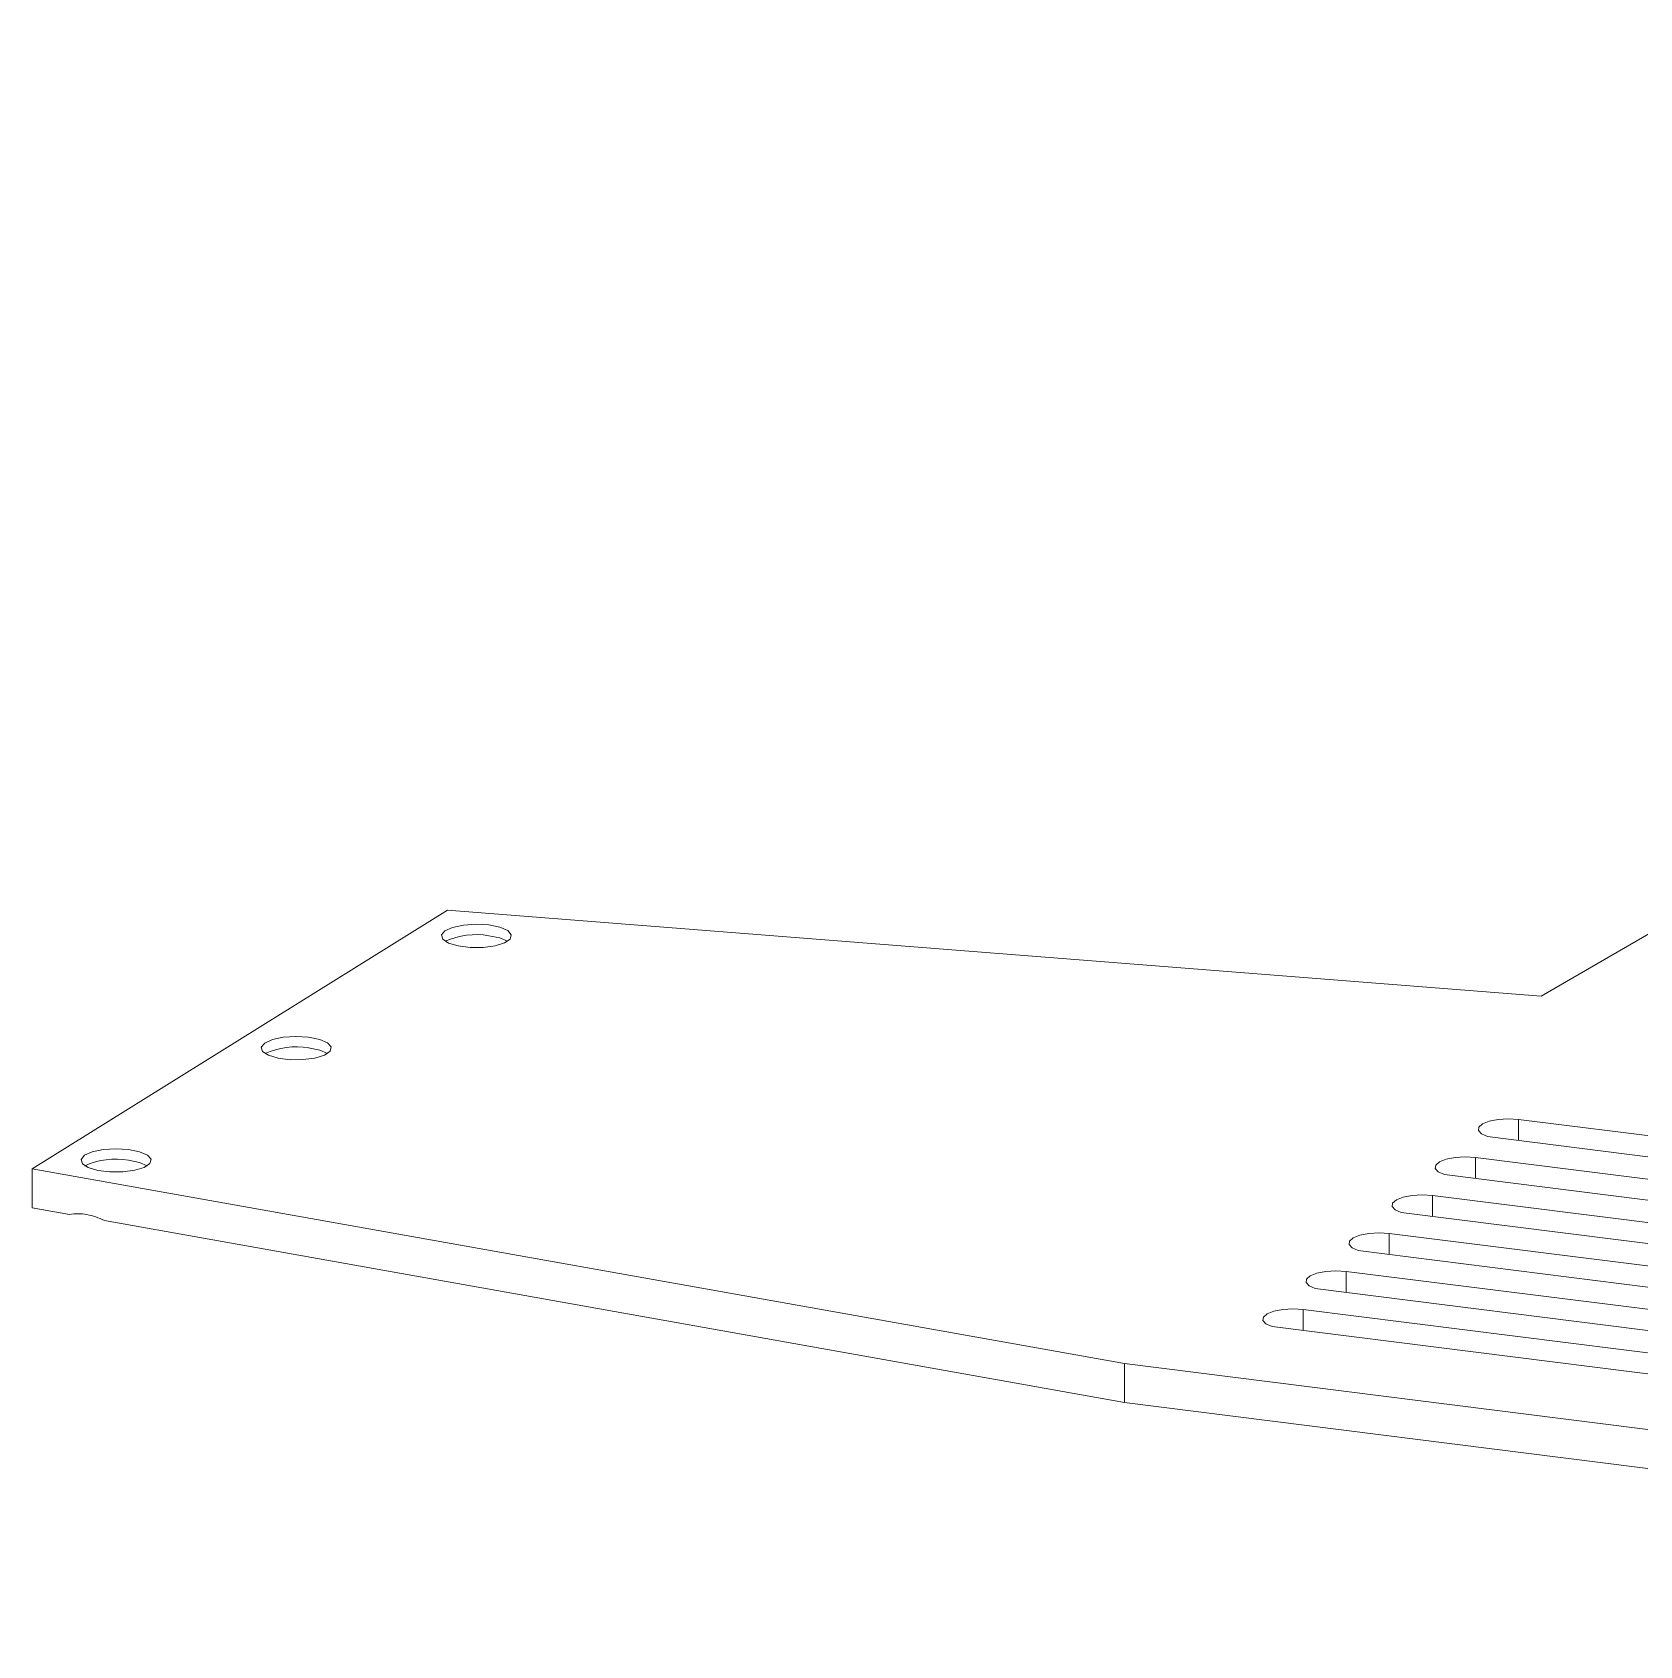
# Paper-space layout '_디메트릭' of a CAD drawing. Header units: millimetres. Extents: x -153 to 62, y -57 to 27.
# Drawn here: x -152.7 to -74.8, y -52.7 to 25.5 of the extents above; entities that cross this region are included whole.
import ezdxf

# ---------------------------------------------------------------- set-up
doc = ezdxf.new("R2010")
doc.units = ezdxf.units.MM

psp = doc.layouts.new('_디메트릭')

# ---------------------------------------------------------------- linework, layer by layer
at = {"color": 7, "linetype": 'Continuous', "lineweight": 15}
for p, q in [((0.857, 25.508), (-79.619, -21.191)), ((-132.599, -17.028), (-152.709, -29.559)), ((-79.619, -21.191), (-132.599, -17.028)), ((3.158, -37.73), (-80.716, -27.163)), ((-80.716, -27.163), (-80.716, -28.187)), ((-82.221, -27.997), (2.106, -38.621)), ((-152.709, -29.559), (-99.804, -38.993)), ((-152.709, -29.559), (-152.709, -31.444)), ((1.071, -39.57), (-82.803, -29.003)), ((-82.803, -29.003), (-82.803, -30.027)), ((-84.308, -29.838), (0.019, -40.462)), ((-1.016, -41.411), (-84.89, -30.844)), ((-84.89, -30.844), (-84.89, -31.868)), ((-152.709, -31.444), (-150.911, -31.765)), ((-86.394, -31.678), (-2.068, -42.302)), ((-149.217, -32.067), (-99.804, -40.878)), ((-3.103, -43.251), (-86.977, -32.684)), ((-86.977, -32.684), (-86.977, -33.708)), ((-88.481, -33.518), (-4.155, -44.143)), ((-5.19, -45.092), (-89.064, -34.525)), ((-89.064, -34.525), (-89.064, -35.548)), ((-90.568, -35.359), (-6.242, -45.983)), ((-7.277, -46.932), (-91.151, -36.365)), ((-91.151, -36.365), (-91.151, -37.389)), ((-92.655, -37.199), (-8.329, -47.824)), ((-99.804, -38.993), (-6.262, -50.778)), ((-99.804, -38.993), (-99.804, -40.878)), ((-99.804, -40.878), (-6.262, -52.663))]:
    psp.add_line(p, q, dxfattribs=at)
at = {"color": 7, "linetype": 'Continuous', "lineweight": 15, "flags": 128}
for points in [[(-130.595, -17.743), (-130.061, -17.852), (-129.68, -18.017), (-129.504, -18.217), (-129.557, -18.424), (-129.831, -18.611), (-130.289, -18.753), (-130.87, -18.83), (-131.494, -18.831), (-132.079, -18.758), (-132.544, -18.619), (-132.827, -18.433), (-132.89, -18.226), (-132.724, -18.025), (-132.351, -17.858), (-131.823, -17.747), (-131.21, -17.707), (-130.595, -17.743)], [(-130.595, -18.262), (-130.061, -18.37), (-129.684, -18.533)], [(-139.321, -23.181), (-138.787, -23.289), (-138.407, -23.454), (-138.231, -23.654), (-138.283, -23.862), (-138.557, -24.049), (-139.016, -24.19), (-139.596, -24.267), (-140.221, -24.269), (-140.805, -24.195), (-141.271, -24.056), (-141.554, -23.871), (-141.616, -23.663), (-141.45, -23.463), (-141.078, -23.295), (-140.549, -23.184), (-139.936, -23.144), (-139.321, -23.181)], [(-139.321, -23.699), (-138.787, -23.808), (-138.411, -23.97)], [(-80.716, -27.163), (-81.211, -27.139), (-81.702, -27.171), (-82.134, -27.255), (-82.46, -27.381), (-82.642, -27.537), (-82.662, -27.703), (-82.516, -27.863), (-82.221, -27.997)], [(-148.048, -28.618), (-147.514, -28.727), (-147.133, -28.892), (-146.957, -29.092), (-147.01, -29.299), (-147.284, -29.486), (-147.742, -29.628), (-148.323, -29.705), (-148.947, -29.706), (-149.532, -29.633), (-149.997, -29.494), (-150.28, -29.308), (-150.343, -29.101), (-150.177, -28.9), (-149.804, -28.733), (-149.276, -28.622), (-148.663, -28.582), (-148.048, -28.618)], [(-148.048, -29.137), (-147.514, -29.245), (-147.137, -29.408)], [(-82.803, -29.003), (-83.298, -28.98), (-83.789, -29.011), (-84.221, -29.095), (-84.547, -29.222), (-84.729, -29.377), (-84.749, -29.544), (-84.603, -29.703), (-84.308, -29.838)], [(-84.89, -30.844), (-85.385, -30.82), (-85.876, -30.852), (-86.308, -30.936), (-86.633, -31.062), (-86.816, -31.217), (-86.835, -31.384), (-86.689, -31.543), (-86.394, -31.678)], [(-86.977, -32.684), (-87.472, -32.66), (-87.963, -32.692), (-88.395, -32.776), (-88.72, -32.903), (-88.903, -33.058), (-88.922, -33.224), (-88.776, -33.384), (-88.481, -33.518)], [(-89.064, -34.525), (-89.559, -34.501), (-90.05, -34.533), (-90.482, -34.617), (-90.807, -34.743), (-90.99, -34.898), (-91.009, -35.065), (-90.863, -35.224), (-90.568, -35.359)], [(-91.151, -36.365), (-91.646, -36.341), (-92.137, -36.373), (-92.569, -36.457), (-92.894, -36.584), (-93.077, -36.739), (-93.096, -36.905), (-92.95, -37.065), (-92.655, -37.199)]]:
    psp.add_lwpolyline(points, dxfattribs=at)
at = {"color": 7, "linetype": 'Continuous', "lineweight": 15}
for centre in [(-131.208, -21.856), (-139.934, -27.293), (-148.661, -32.731)]:
    psp.add_arc(centre, 3.646, 80.32046, 114.28793, dxfattribs=at)
psp.add_open_spline([(-150.911, -31.765), (-150.635, -31.724), (-150.352, -31.723), (-149.774, -31.826), (-149.493, -31.928), (-149.217, -32.067)], degree=3, knots=[0, 0, 0, 0, 0.5, 0.5, 1, 1, 1, 1], dxfattribs=at)

doc.saveas('drawing.dxf')
